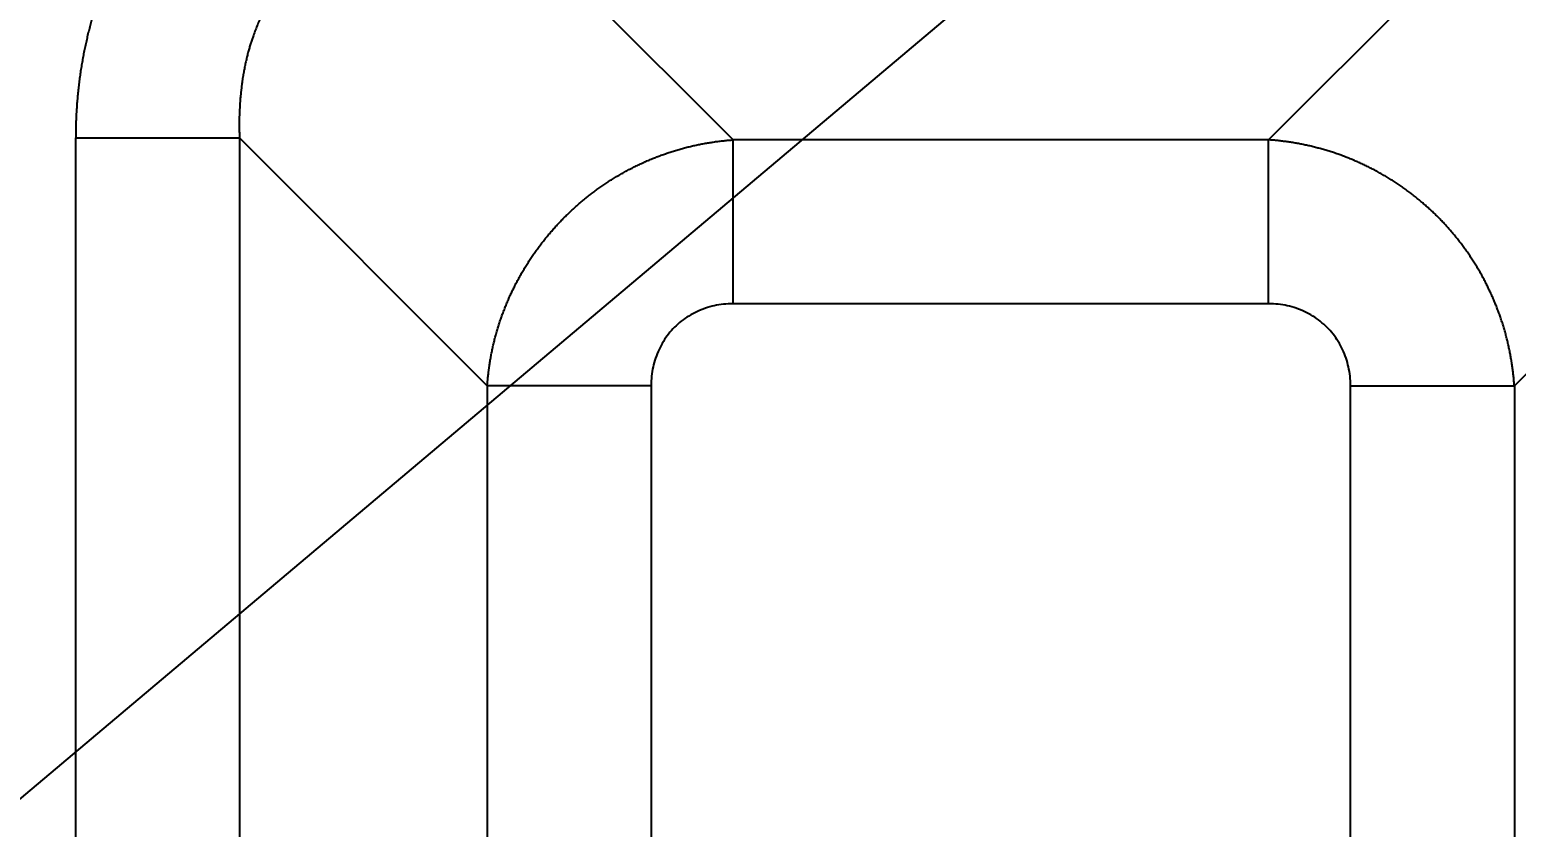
# Model space of a CAD drawing. Header units: millimetres. Extents: x -1286 to 291, y 5350 to 5880.
# Drawn here: x -1082.28 to -1065.04, y 5668.75 to 5678 of the extents above; entities that cross this region are included whole.
import ezdxf

# ---------------------------------------------------------------- set-up
doc = ezdxf.new("R2010")
doc.units = ezdxf.units.MM
doc.layers.add('dim', color=82, linetype='Continuous', lineweight=9)
doc.layers.add('粗实线层', color=7, linetype='Continuous', lineweight=35)
doc.dimstyles.new('ISO-25', dxfattribs={"dimscale": 1.5, "dimtxt": 2.5, "dimasz": 2.5, "dimexe": 1.25, "dimexo": 0.625, "dimtad": 1, "dimtxsty": 'Standard', "dimcen": 2.5, "dimadec": 0, "dimazin": 0, "dimtfac": 1, "dimtmove": 0, "dimatfit": 3, "dimfxl": 0, "dimarcsym": 0})

# ---------------------------------------------------------------- blocks, each defined once
blk = doc.blocks.new('*D39')
at = {"layer": 'Defpoints', "color": 0, "lineweight": 18, "transparency": 16777216}
for p in [(-981.514, 5754.075), (-1136.803, 5623.235)]:
    blk.add_point(p, dxfattribs=at)
at = {"layer": 'dim', "color": 0, "lineweight": -2, "transparency": 16777216}
for p, q in [((-931.597, 5796.133), (-979.219, 5756.008)), ((-1136.803, 5623.235), (-981.514, 5754.075)), ((-1139.097, 5621.302), (-1141.391, 5619.369))]:
    blk.add_line(p, q, dxfattribs=at)
at = {"layer": 'dim', "color": 0, "lineweight": 18, "transparency": 16777216}
for points in [[(-979.542, 5756.391), (-978.897, 5755.626), (-981.514, 5754.075)], [(-1139.419, 5621.684), (-1138.775, 5620.92), (-1136.803, 5623.235)]]:
    blk.add_solid(points, dxfattribs=at)
at = {"layer": 'dim', "color": 0, "lineweight": 18, "transparency": 16777216, "insert": (-942.427, 5790.849), "char_height": 3.75, "attachment_point": 5, "rotation": 40.1161}
blk.add_mtext('∅203,06', dxfattribs=at)

msp = doc.modelspace()

# ---------------------------------------------------------------- linework, layer by layer
at = {"layer": '粗实线层', "lineweight": 25}
for p, q in [((-1074.123, 5676.723), (-1076.996, 5679.596)), ((-1067.912, 5676.723), (-1065.039, 5679.596)), ((-1081.747, 5664.787), (-1081.747, 5676.745)), ((-1079.847, 5676.745), (-1079.847, 5664.787)), ((-1076.974, 5673.872), (-1079.847, 5676.745)), ((-1067.912, 5676.723), (-1074.123, 5676.723)), ((-1065.061, 5673.872), (-1062.188, 5676.745)), ((-1074.123, 5674.822), (-1074.123, 5676.232)), ((-1067.912, 5674.822), (-1074.123, 5674.822)), ((-1076.974, 5673.872), (-1076.974, 5667.66)), ((-1075.073, 5673.872), (-1075.073, 5667.66)), ((-1066.961, 5667.66), (-1066.961, 5673.872)), ((-1065.061, 5673.872), (-1065.061, 5667.66))]:
    msp.add_line(p, q, dxfattribs=at)
for radius in [87.342, 87.216, 86.564]:
    msp.add_circle((-1053.128, 5688.655), radius, dxfattribs=at)
for centre, radius, start, end in [((-1053.128, 5688.655), 86.224, 180.08059, 269.91941), ((-1053.128, 5688.655), 85.581, 180.90297, 269.09703), ((-1053.128, 5688.655), 83.696, 181.96796, 267.77604), ((-1053.128, 5688.655), 82.706, 182.5804, 267.41961), ((-1059.158, 5688.655), 101.531, 191.59189, 353.81047), ((-1059.158, 5688.655), 102.032, 191.56871, 353.81047)]:
    msp.add_arc(centre, radius, start, end, dxfattribs=at)
for points, knots in [([(-1076.996, 5681.496), (-1077.008, 5681.496), (-1077.033, 5681.496), (-1077.069, 5681.496), (-1077.105, 5681.495), (-1077.139, 5681.494), (-1077.173, 5681.493), (-1077.205, 5681.492), (-1077.237, 5681.49), (-1077.268, 5681.489), (-1077.298, 5681.487), (-1077.327, 5681.485), (-1077.356, 5681.484), (-1077.383, 5681.482), (-1077.409, 5681.48), (-1077.435, 5681.478), (-1077.46, 5681.475), (-1077.483, 5681.473), (-1077.506, 5681.471), (-1077.528, 5681.469), (-1077.549, 5681.467), (-1077.598, 5681.462), (-1077.683, 5681.452), (-1077.811, 5681.435), (-1077.961, 5681.41), (-1078.134, 5681.375), (-1078.323, 5681.329), (-1078.518, 5681.273), (-1078.707, 5681.209), (-1078.885, 5681.14), (-1079.054, 5681.066), (-1079.216, 5680.988), (-1079.379, 5680.902), (-1079.541, 5680.807), (-1079.705, 5680.702), (-1079.864, 5680.588), (-1080.015, 5680.47), (-1080.151, 5680.355), (-1080.273, 5680.243), (-1080.363, 5680.156), (-1080.427, 5680.091), (-1080.468, 5680.049), (-1080.508, 5680.006), (-1080.548, 5679.962), (-1080.588, 5679.917), (-1080.627, 5679.872), (-1080.666, 5679.826), (-1080.704, 5679.779), (-1080.742, 5679.732), (-1080.779, 5679.684), (-1080.816, 5679.635), (-1080.853, 5679.586), (-1080.888, 5679.536), (-1080.923, 5679.486), (-1080.958, 5679.434), (-1080.992, 5679.382), (-1081.025, 5679.33), (-1081.058, 5679.277), (-1081.09, 5679.223), (-1081.122, 5679.169), (-1081.153, 5679.114), (-1081.183, 5679.058), (-1081.212, 5679.002), (-1081.241, 5678.945), (-1081.269, 5678.888), (-1081.297, 5678.83), (-1081.323, 5678.772), (-1081.349, 5678.713), (-1081.375, 5678.653), (-1081.399, 5678.593), (-1081.423, 5678.533), (-1081.446, 5678.472), (-1081.468, 5678.41), (-1081.489, 5678.348), (-1081.51, 5678.286), (-1081.53, 5678.223), (-1081.549, 5678.16), (-1081.567, 5678.096), (-1081.584, 5678.032), (-1081.601, 5677.967), (-1081.616, 5677.902), (-1081.631, 5677.836), (-1081.645, 5677.771), (-1081.658, 5677.704), (-1081.67, 5677.638), (-1081.682, 5677.571), (-1081.692, 5677.503), (-1081.702, 5677.436), (-1081.71, 5677.368), (-1081.718, 5677.3), (-1081.725, 5677.231), (-1081.731, 5677.162), (-1081.736, 5677.093), (-1081.74, 5677.024), (-1081.743, 5676.955), (-1081.746, 5676.885), (-1081.747, 5676.815), (-1081.747, 5676.768), (-1081.747, 5676.745)], [0, 0, 0, 0, 0.004956, 0.009794, 0.014513, 0.019115, 0.023598, 0.027963, 0.032209, 0.036337, 0.040347, 0.044238, 0.04801, 0.051664, 0.055199, 0.058615, 0.061912, 0.06509, 0.06815, 0.071091, 0.073913, 0.076616, 0.090894, 0.108111, 0.128274, 0.151386, 0.178814, 0.205869, 0.232556, 0.258875, 0.282249, 0.306185, 0.330682, 0.35574, 0.381361, 0.408568, 0.434066, 0.45785, 0.47992, 0.500277, 0.508121, 0.515994, 0.523895, 0.531825, 0.539783, 0.54777, 0.555785, 0.563828, 0.5719, 0.579999, 0.588127, 0.596282, 0.604464, 0.612674, 0.620911, 0.629175, 0.637466, 0.645785, 0.65413, 0.662503, 0.670903, 0.67933, 0.687785, 0.696266, 0.704775, 0.71331, 0.721872, 0.730461, 0.739075, 0.747715, 0.756381, 0.765071, 0.773787, 0.782528, 0.791294, 0.800087, 0.808905, 0.81775, 0.82662, 0.835517, 0.844441, 0.85339, 0.862365, 0.871366, 0.880393, 0.889445, 0.898522, 0.907623, 0.916749, 0.9259, 0.935076, 0.944277, 0.953502, 0.962753, 0.972028, 0.981328, 0.990652, 1, 1, 1, 1]), ([(-1076.996, 5679.596), (-1077.006, 5679.596), (-1077.025, 5679.597), (-1077.053, 5679.599), (-1077.081, 5679.6), (-1077.11, 5679.601), (-1077.138, 5679.601), (-1077.166, 5679.602), (-1077.194, 5679.602), (-1077.222, 5679.602), (-1077.249, 5679.601), (-1077.277, 5679.601), (-1077.305, 5679.6), (-1077.332, 5679.599), (-1077.359, 5679.598), (-1077.387, 5679.596), (-1077.414, 5679.594), (-1077.441, 5679.592), (-1077.467, 5679.59), (-1077.494, 5679.588), (-1077.521, 5679.585), (-1077.547, 5679.582), (-1077.574, 5679.579), (-1077.6, 5679.576), (-1077.626, 5679.572), (-1077.652, 5679.568), (-1077.678, 5679.565), (-1077.704, 5679.56), (-1077.729, 5679.556), (-1077.755, 5679.551), (-1077.78, 5679.547), (-1077.805, 5679.542), (-1077.83, 5679.536), (-1077.855, 5679.531), (-1077.88, 5679.525), (-1077.904, 5679.519), (-1077.929, 5679.513), (-1077.953, 5679.507), (-1077.977, 5679.501), (-1078.001, 5679.494), (-1078.025, 5679.487), (-1078.049, 5679.48), (-1078.073, 5679.473), (-1078.096, 5679.466), (-1078.12, 5679.458), (-1078.143, 5679.45), (-1078.166, 5679.443), (-1078.268, 5679.406), (-1078.446, 5679.331), (-1078.687, 5679.197), (-1078.909, 5679.039), (-1079.077, 5678.889), (-1079.201, 5678.758), (-1079.288, 5678.655), (-1079.37, 5678.547), (-1079.446, 5678.433), (-1079.516, 5678.315), (-1079.58, 5678.191), (-1079.637, 5678.064), (-1079.676, 5677.963), (-1079.702, 5677.89), (-1079.716, 5677.846), (-1079.73, 5677.801), (-1079.743, 5677.754), (-1079.756, 5677.705), (-1079.768, 5677.654), (-1079.78, 5677.602), (-1079.791, 5677.547), (-1079.801, 5677.492), (-1079.811, 5677.434), (-1079.819, 5677.376), (-1079.826, 5677.319), (-1079.832, 5677.262), (-1079.838, 5677.205), (-1079.842, 5677.148), (-1079.845, 5677.091), (-1079.848, 5677.033), (-1079.85, 5676.976), (-1079.85, 5676.918), (-1079.85, 5676.861), (-1079.849, 5676.803), (-1079.848, 5676.764), (-1079.847, 5676.745)], [0, 0, 0, 0, 0.00626, 0.012495, 0.018706, 0.024892, 0.031053, 0.037189, 0.043301, 0.049389, 0.055453, 0.061492, 0.067507, 0.073499, 0.079467, 0.085411, 0.091332, 0.097229, 0.103103, 0.108953, 0.114781, 0.120586, 0.126368, 0.132127, 0.137864, 0.143578, 0.14927, 0.15494, 0.160587, 0.166213, 0.171817, 0.1774, 0.182961, 0.188501, 0.194019, 0.199516, 0.204993, 0.210449, 0.215884, 0.221299, 0.226693, 0.232067, 0.237422, 0.242756, 0.248071, 0.253366, 0.258642, 0.263899, 0.32425, 0.383567, 0.44213, 0.500231, 0.529241, 0.558364, 0.587637, 0.617098, 0.646783, 0.676729, 0.70697, 0.737541, 0.747176, 0.75715, 0.767464, 0.77812, 0.789122, 0.80047, 0.812166, 0.824212, 0.836609, 0.849359, 0.862462, 0.874881, 0.887316, 0.899768, 0.912237, 0.924722, 0.937225, 0.949746, 0.962283, 0.974838, 0.98741, 1, 1, 1, 1]), ([(-1062.188, 5676.745), (-1062.187, 5676.754), (-1062.186, 5676.772), (-1062.185, 5676.799), (-1062.184, 5676.826), (-1062.183, 5676.853), (-1062.182, 5676.879), (-1062.182, 5676.906), (-1062.182, 5676.933), (-1062.182, 5676.959), (-1062.182, 5676.986), (-1062.183, 5677.012), (-1062.183, 5677.038), (-1062.184, 5677.065), (-1062.185, 5677.091), (-1062.187, 5677.117), (-1062.188, 5677.143), (-1062.19, 5677.169), (-1062.192, 5677.194), (-1062.194, 5677.22), (-1062.196, 5677.246), (-1062.199, 5677.271), (-1062.202, 5677.297), (-1062.205, 5677.322), (-1062.208, 5677.347), (-1062.211, 5677.372), (-1062.215, 5677.397), (-1062.219, 5677.422), (-1062.223, 5677.447), (-1062.227, 5677.472), (-1062.231, 5677.497), (-1062.236, 5677.521), (-1062.241, 5677.545), (-1062.246, 5677.57), (-1062.251, 5677.594), (-1062.256, 5677.618), (-1062.262, 5677.642), (-1062.268, 5677.666), (-1062.274, 5677.69), (-1062.28, 5677.713), (-1062.286, 5677.737), (-1062.293, 5677.76), (-1062.299, 5677.784), (-1062.306, 5677.807), (-1062.313, 5677.83), (-1062.321, 5677.853), (-1062.328, 5677.875), (-1062.336, 5677.898), (-1062.344, 5677.921), (-1062.352, 5677.943), (-1062.36, 5677.966), (-1062.368, 5677.988), (-1062.377, 5678.01), (-1062.386, 5678.032), (-1062.394, 5678.053), (-1062.404, 5678.075), (-1062.413, 5678.097), (-1062.422, 5678.118), (-1062.432, 5678.139), (-1062.442, 5678.161), (-1062.451, 5678.182), (-1062.462, 5678.202), (-1062.472, 5678.223), (-1062.482, 5678.244), (-1062.493, 5678.264), (-1062.504, 5678.285), (-1062.514, 5678.305), (-1062.526, 5678.325), (-1062.537, 5678.345), (-1062.548, 5678.364), (-1062.56, 5678.384), (-1062.571, 5678.403), (-1062.583, 5678.423), (-1062.595, 5678.442), (-1062.607, 5678.461), (-1062.62, 5678.48), (-1062.632, 5678.499), (-1062.645, 5678.517), (-1062.658, 5678.536), (-1062.67, 5678.554), (-1062.684, 5678.572), (-1062.697, 5678.59), (-1062.71, 5678.608), (-1062.724, 5678.626), (-1062.737, 5678.643), (-1062.751, 5678.661), (-1062.765, 5678.678), (-1062.779, 5678.695), (-1062.793, 5678.712), (-1062.807, 5678.728), (-1062.822, 5678.745), (-1062.836, 5678.762), (-1062.851, 5678.778), (-1062.866, 5678.794), (-1062.881, 5678.81), (-1062.896, 5678.826), (-1062.911, 5678.841), (-1062.932, 5678.863), (-1062.959, 5678.889), (-1062.992, 5678.92), (-1063.026, 5678.951), (-1063.061, 5678.981), (-1063.096, 5679.011), (-1063.132, 5679.04), (-1063.169, 5679.068), (-1063.206, 5679.096), (-1063.244, 5679.123), (-1063.282, 5679.15), (-1063.322, 5679.176), (-1063.361, 5679.201), (-1063.402, 5679.225), (-1063.443, 5679.249), (-1063.485, 5679.272), (-1063.527, 5679.295), (-1063.57, 5679.317), (-1063.614, 5679.338), (-1063.658, 5679.358), (-1063.703, 5679.378), (-1063.748, 5679.396), (-1063.794, 5679.415), (-1063.84, 5679.432), (-1063.887, 5679.448), (-1063.935, 5679.464), (-1063.983, 5679.479), (-1064.031, 5679.493), (-1064.08, 5679.506), (-1064.13, 5679.519), (-1064.18, 5679.531), (-1064.231, 5679.541), (-1064.282, 5679.551), (-1064.333, 5679.56), (-1064.385, 5679.569), (-1064.437, 5679.576), (-1064.49, 5679.582), (-1064.543, 5679.588), (-1064.597, 5679.592), (-1064.651, 5679.596), (-1064.705, 5679.599), (-1064.76, 5679.601), (-1064.815, 5679.602), (-1064.871, 5679.602), (-1064.926, 5679.601), (-1064.982, 5679.599), (-1065.02, 5679.597), (-1065.039, 5679.596)], [0, 0, 0, 0, 0.005924, 0.011829, 0.017716, 0.023584, 0.029433, 0.035265, 0.041078, 0.046873, 0.05265, 0.058409, 0.06415, 0.069873, 0.075579, 0.081267, 0.086938, 0.092592, 0.098228, 0.103848, 0.10945, 0.115035, 0.120604, 0.126156, 0.131691, 0.13721, 0.142713, 0.1482, 0.15367, 0.159124, 0.164563, 0.169986, 0.175393, 0.180785, 0.186161, 0.191522, 0.196869, 0.2022, 0.207516, 0.212817, 0.218104, 0.223376, 0.228634, 0.233878, 0.239108, 0.244323, 0.249525, 0.254714, 0.259888, 0.26505, 0.270198, 0.275333, 0.280454, 0.285564, 0.29066, 0.295744, 0.300815, 0.305874, 0.310921, 0.315957, 0.32098, 0.325992, 0.330992, 0.33598, 0.340958, 0.345925, 0.35088, 0.355825, 0.36076, 0.365684, 0.370597, 0.375501, 0.380395, 0.385279, 0.390153, 0.395018, 0.399873, 0.40472, 0.409558, 0.414387, 0.419207, 0.424019, 0.428822, 0.433618, 0.438406, 0.443186, 0.447958, 0.452723, 0.457481, 0.462232, 0.466976, 0.471713, 0.476444, 0.481169, 0.485887, 0.4906, 0.495306, 0.500008, 0.509822, 0.519661, 0.529527, 0.539421, 0.549346, 0.559303, 0.569293, 0.579318, 0.589379, 0.599479, 0.609618, 0.619799, 0.630022, 0.64029, 0.650603, 0.660963, 0.671371, 0.68183, 0.69234, 0.702902, 0.713519, 0.724191, 0.734919, 0.745705, 0.756551, 0.767457, 0.778425, 0.789455, 0.80055, 0.811709, 0.822935, 0.834229, 0.845591, 0.857022, 0.868525, 0.880099, 0.891746, 0.903466, 0.915261, 0.927132, 0.93908, 0.951105, 0.963209, 0.975392, 0.987656, 1, 1, 1, 1]), ([(-1076.974, 5673.872), (-1076.973, 5673.881), (-1076.972, 5673.899), (-1076.97, 5673.926), (-1076.967, 5673.953), (-1076.964, 5673.98), (-1076.961, 5674.007), (-1076.958, 5674.034), (-1076.955, 5674.061), (-1076.951, 5674.088), (-1076.947, 5674.114), (-1076.943, 5674.141), (-1076.939, 5674.168), (-1076.934, 5674.195), (-1076.929, 5674.221), (-1076.924, 5674.248), (-1076.918, 5674.275), (-1076.913, 5674.301), (-1076.907, 5674.328), (-1076.901, 5674.354), (-1076.894, 5674.381), (-1076.888, 5674.407), (-1076.881, 5674.434), (-1076.874, 5674.46), (-1076.867, 5674.486), (-1076.859, 5674.512), (-1076.851, 5674.538), (-1076.843, 5674.564), (-1076.835, 5674.59), (-1076.826, 5674.616), (-1076.818, 5674.642), (-1076.809, 5674.668), (-1076.8, 5674.693), (-1076.79, 5674.719), (-1076.78, 5674.744), (-1076.771, 5674.77), (-1076.76, 5674.795), (-1076.75, 5674.82), (-1076.74, 5674.846), (-1076.729, 5674.871), (-1076.718, 5674.896), (-1076.707, 5674.921), (-1076.695, 5674.945), (-1076.683, 5674.97), (-1076.671, 5674.995), (-1076.659, 5675.019), (-1076.647, 5675.044), (-1076.634, 5675.068), (-1076.622, 5675.092), (-1076.609, 5675.116), (-1076.595, 5675.14), (-1076.582, 5675.164), (-1076.568, 5675.188), (-1076.554, 5675.211), (-1076.54, 5675.235), (-1076.526, 5675.258), (-1076.512, 5675.281), (-1076.497, 5675.304), (-1076.482, 5675.327), (-1076.467, 5675.35), (-1076.452, 5675.373), (-1076.436, 5675.396), (-1076.42, 5675.418), (-1076.405, 5675.44), (-1076.388, 5675.463), (-1076.372, 5675.485), (-1076.356, 5675.506), (-1076.339, 5675.528), (-1076.322, 5675.55), (-1076.305, 5675.571), (-1076.288, 5675.593), (-1076.27, 5675.614), (-1076.253, 5675.635), (-1076.235, 5675.656), (-1076.217, 5675.676), (-1076.199, 5675.697), (-1076.18, 5675.717), (-1076.162, 5675.738), (-1076.143, 5675.758), (-1076.124, 5675.777), (-1076.105, 5675.797), (-1076.086, 5675.817), (-1076.067, 5675.836), (-1076.047, 5675.855), (-1076.027, 5675.874), (-1076.007, 5675.893), (-1075.987, 5675.912), (-1075.967, 5675.93), (-1075.947, 5675.949), (-1075.926, 5675.967), (-1075.906, 5675.985), (-1075.885, 5676.003), (-1075.864, 5676.02), (-1075.843, 5676.038), (-1075.821, 5676.055), (-1075.8, 5676.072), (-1075.778, 5676.089), (-1075.756, 5676.106), (-1075.734, 5676.122), (-1075.712, 5676.138), (-1075.69, 5676.154), (-1075.668, 5676.17), (-1075.645, 5676.186), (-1075.623, 5676.201), (-1075.6, 5676.217), (-1075.577, 5676.232), (-1075.554, 5676.247), (-1075.531, 5676.261), (-1075.508, 5676.276), (-1075.485, 5676.29), (-1075.461, 5676.304), (-1075.437, 5676.318), (-1075.414, 5676.332), (-1075.39, 5676.345), (-1075.366, 5676.358), (-1075.342, 5676.371), (-1075.318, 5676.384), (-1075.294, 5676.396), (-1075.269, 5676.409), (-1075.245, 5676.421), (-1075.22, 5676.433), (-1075.195, 5676.444), (-1075.171, 5676.456), (-1075.146, 5676.467), (-1075.121, 5676.478), (-1075.096, 5676.489), (-1075.071, 5676.5), (-1075.045, 5676.51), (-1075.02, 5676.52), (-1074.995, 5676.53), (-1074.969, 5676.539), (-1074.943, 5676.549), (-1074.918, 5676.558), (-1074.892, 5676.567), (-1074.866, 5676.576), (-1074.84, 5676.584), (-1074.815, 5676.592), (-1074.789, 5676.6), (-1074.762, 5676.608), (-1074.736, 5676.616), (-1074.71, 5676.623), (-1074.684, 5676.63), (-1074.658, 5676.637), (-1074.631, 5676.644), (-1074.605, 5676.65), (-1074.578, 5676.656), (-1074.552, 5676.662), (-1074.525, 5676.668), (-1074.499, 5676.673), (-1074.472, 5676.678), (-1074.445, 5676.683), (-1074.419, 5676.688), (-1074.392, 5676.692), (-1074.365, 5676.696), (-1074.338, 5676.7), (-1074.312, 5676.704), (-1074.285, 5676.707), (-1074.258, 5676.71), (-1074.231, 5676.713), (-1074.204, 5676.716), (-1074.177, 5676.719), (-1074.15, 5676.721), (-1074.132, 5676.722), (-1074.123, 5676.723)], [0, 0, 0, 0, 0.00624, 0.012478, 0.018716, 0.024953, 0.031189, 0.037424, 0.043658, 0.049891, 0.056123, 0.062355, 0.068585, 0.074815, 0.081044, 0.087272, 0.093499, 0.099726, 0.105951, 0.112176, 0.118401, 0.124624, 0.130847, 0.137069, 0.14329, 0.14951, 0.15573, 0.16195, 0.168168, 0.174386, 0.180603, 0.18682, 0.193036, 0.199251, 0.205466, 0.21168, 0.217893, 0.224106, 0.230319, 0.23653, 0.242742, 0.248953, 0.255163, 0.261373, 0.267582, 0.273791, 0.279999, 0.286207, 0.292414, 0.298621, 0.304828, 0.311034, 0.31724, 0.323445, 0.32965, 0.335855, 0.342059, 0.348263, 0.354467, 0.36067, 0.366873, 0.373076, 0.379278, 0.38548, 0.391682, 0.397883, 0.404085, 0.410286, 0.416487, 0.422687, 0.428888, 0.435088, 0.441288, 0.447488, 0.453688, 0.459888, 0.466087, 0.472287, 0.478486, 0.484685, 0.490884, 0.497083, 0.503282, 0.509481, 0.51568, 0.521879, 0.528078, 0.534277, 0.540475, 0.546674, 0.552873, 0.559072, 0.565271, 0.57147, 0.577669, 0.583868, 0.590068, 0.596267, 0.602467, 0.608666, 0.614866, 0.621066, 0.627266, 0.633466, 0.639667, 0.645867, 0.652068, 0.658269, 0.664471, 0.670672, 0.676874, 0.683076, 0.689279, 0.695481, 0.701684, 0.707888, 0.714091, 0.720295, 0.726499, 0.732704, 0.738909, 0.745114, 0.75132, 0.757526, 0.763733, 0.76994, 0.776147, 0.782355, 0.788564, 0.794772, 0.800982, 0.807191, 0.813402, 0.819613, 0.825824, 0.832036, 0.838248, 0.844461, 0.850675, 0.856889, 0.863103, 0.869319, 0.875535, 0.881751, 0.887969, 0.894186, 0.900405, 0.906624, 0.912844, 0.919064, 0.925286, 0.931508, 0.93773, 0.943954, 0.950178, 0.956403, 0.962629, 0.968855, 0.975083, 0.981311, 0.98754, 0.993769, 1, 1, 1, 1]), ([(-1065.061, 5673.872), (-1065.061, 5673.881), (-1065.063, 5673.899), (-1065.065, 5673.925), (-1065.067, 5673.952), (-1065.07, 5673.979), (-1065.073, 5674.006), (-1065.076, 5674.032), (-1065.079, 5674.059), (-1065.083, 5674.086), (-1065.087, 5674.113), (-1065.091, 5674.139), (-1065.095, 5674.166), (-1065.1, 5674.192), (-1065.104, 5674.219), (-1065.109, 5674.246), (-1065.115, 5674.272), (-1065.12, 5674.299), (-1065.126, 5674.325), (-1065.132, 5674.352), (-1065.138, 5674.378), (-1065.145, 5674.404), (-1065.151, 5674.431), (-1065.158, 5674.457), (-1065.165, 5674.483), (-1065.173, 5674.509), (-1065.18, 5674.535), (-1065.188, 5674.561), (-1065.196, 5674.587), (-1065.204, 5674.613), (-1065.213, 5674.639), (-1065.222, 5674.665), (-1065.231, 5674.691), (-1065.24, 5674.716), (-1065.25, 5674.742), (-1065.259, 5674.767), (-1065.269, 5674.793), (-1065.279, 5674.818), (-1065.29, 5674.843), (-1065.3, 5674.869), (-1065.311, 5674.894), (-1065.322, 5674.919), (-1065.334, 5674.944), (-1065.345, 5674.968), (-1065.357, 5674.993), (-1065.369, 5675.018), (-1065.381, 5675.042), (-1065.393, 5675.067), (-1065.406, 5675.091), (-1065.419, 5675.115), (-1065.432, 5675.14), (-1065.445, 5675.164), (-1065.459, 5675.188), (-1065.473, 5675.211), (-1065.487, 5675.235), (-1065.501, 5675.259), (-1065.515, 5675.282), (-1065.53, 5675.305), (-1065.545, 5675.329), (-1065.56, 5675.352), (-1065.575, 5675.375), (-1065.59, 5675.397), (-1065.606, 5675.42), (-1065.622, 5675.443), (-1065.638, 5675.465), (-1065.654, 5675.487), (-1065.671, 5675.509), (-1065.688, 5675.531), (-1065.704, 5675.553), (-1065.722, 5675.575), (-1065.739, 5675.596), (-1065.756, 5675.618), (-1065.774, 5675.639), (-1065.792, 5675.66), (-1065.81, 5675.681), (-1065.828, 5675.702), (-1065.847, 5675.722), (-1065.865, 5675.743), (-1065.884, 5675.763), (-1065.903, 5675.783), (-1065.922, 5675.803), (-1065.942, 5675.823), (-1065.961, 5675.842), (-1065.981, 5675.861), (-1066.001, 5675.881), (-1066.021, 5675.9), (-1066.041, 5675.918), (-1066.062, 5675.937), (-1066.082, 5675.956), (-1066.103, 5675.974), (-1066.124, 5675.992), (-1066.145, 5676.01), (-1066.166, 5676.027), (-1066.187, 5676.045), (-1066.209, 5676.062), (-1066.231, 5676.079), (-1066.252, 5676.096), (-1066.274, 5676.113), (-1066.297, 5676.129), (-1066.319, 5676.146), (-1066.341, 5676.162), (-1066.364, 5676.178), (-1066.386, 5676.193), (-1066.409, 5676.209), (-1066.432, 5676.224), (-1066.455, 5676.239), (-1066.478, 5676.254), (-1066.502, 5676.268), (-1066.525, 5676.283), (-1066.549, 5676.297), (-1066.573, 5676.311), (-1066.596, 5676.325), (-1066.62, 5676.338), (-1066.644, 5676.352), (-1066.668, 5676.365), (-1066.693, 5676.378), (-1066.717, 5676.39), (-1066.741, 5676.403), (-1066.766, 5676.415), (-1066.791, 5676.427), (-1066.815, 5676.439), (-1066.84, 5676.45), (-1066.865, 5676.461), (-1066.89, 5676.472), (-1066.915, 5676.483), (-1066.94, 5676.494), (-1066.966, 5676.504), (-1066.991, 5676.514), (-1067.017, 5676.524), (-1067.042, 5676.534), (-1067.068, 5676.544), (-1067.093, 5676.553), (-1067.119, 5676.562), (-1067.145, 5676.571), (-1067.171, 5676.579), (-1067.197, 5676.587), (-1067.222, 5676.595), (-1067.249, 5676.603), (-1067.275, 5676.611), (-1067.301, 5676.618), (-1067.327, 5676.625), (-1067.353, 5676.632), (-1067.379, 5676.639), (-1067.406, 5676.645), (-1067.432, 5676.652), (-1067.459, 5676.658), (-1067.485, 5676.663), (-1067.512, 5676.669), (-1067.538, 5676.674), (-1067.565, 5676.679), (-1067.591, 5676.684), (-1067.618, 5676.688), (-1067.644, 5676.693), (-1067.671, 5676.697), (-1067.698, 5676.701), (-1067.724, 5676.704), (-1067.751, 5676.707), (-1067.778, 5676.711), (-1067.805, 5676.714), (-1067.831, 5676.716), (-1067.858, 5676.719), (-1067.885, 5676.721), (-1067.903, 5676.722), (-1067.912, 5676.723)], [0, 0, 0, 0, 0.006177, 0.012354, 0.018532, 0.024711, 0.030891, 0.037071, 0.043252, 0.049434, 0.055616, 0.061799, 0.067982, 0.074166, 0.080351, 0.086537, 0.092724, 0.098912, 0.105101, 0.11129, 0.117481, 0.123672, 0.129864, 0.136058, 0.142251, 0.148446, 0.154641, 0.160838, 0.167034, 0.173232, 0.179431, 0.18563, 0.19183, 0.198031, 0.204233, 0.210436, 0.21664, 0.222845, 0.229051, 0.235259, 0.241468, 0.247678, 0.25389, 0.260103, 0.266319, 0.272535, 0.278754, 0.284973, 0.291194, 0.297416, 0.30364, 0.309864, 0.31609, 0.322316, 0.328543, 0.334772, 0.341001, 0.347231, 0.353461, 0.359693, 0.365925, 0.372158, 0.378391, 0.384625, 0.39086, 0.397095, 0.403332, 0.409568, 0.415806, 0.422044, 0.428283, 0.434523, 0.440763, 0.447004, 0.453245, 0.459486, 0.465728, 0.47197, 0.478212, 0.484455, 0.490697, 0.49694, 0.503183, 0.509425, 0.515668, 0.52191, 0.528152, 0.534393, 0.540634, 0.546875, 0.553116, 0.559355, 0.565595, 0.571833, 0.578071, 0.584309, 0.590546, 0.596782, 0.603018, 0.609253, 0.615487, 0.621721, 0.627954, 0.634187, 0.640418, 0.64665, 0.65288, 0.659109, 0.665338, 0.671565, 0.677791, 0.684017, 0.690241, 0.696464, 0.702686, 0.708906, 0.715125, 0.721342, 0.727558, 0.733772, 0.739985, 0.746196, 0.752405, 0.758614, 0.764821, 0.771027, 0.777231, 0.783435, 0.789638, 0.79584, 0.802041, 0.808241, 0.81444, 0.820639, 0.826837, 0.833033, 0.839229, 0.845424, 0.851618, 0.857812, 0.864004, 0.870196, 0.876386, 0.882575, 0.888763, 0.894951, 0.901137, 0.907322, 0.913506, 0.91969, 0.925872, 0.932054, 0.938235, 0.944415, 0.950595, 0.956774, 0.962951, 0.969128, 0.975305, 0.98148, 0.987654, 0.993828, 1, 1, 1, 1]), ([(-1067.912, 5674.822), (-1067.912, 5674.926), (-1067.912, 5675.03), (-1067.912, 5675.235), (-1067.912, 5675.336), (-1067.912, 5675.534), (-1067.912, 5675.63), (-1067.912, 5675.816), (-1067.912, 5675.905), (-1067.912, 5676.074), (-1067.912, 5676.154), (-1067.912, 5676.302), (-1067.912, 5676.371), (-1067.912, 5676.495), (-1067.912, 5676.55), (-1067.912, 5676.647), (-1067.912, 5676.689), (-1067.912, 5676.723)], [0, 0, 0, 0, 0.125, 0.125, 0.25, 0.25, 0.375, 0.375, 0.5, 0.5, 0.625, 0.625, 0.75, 0.75, 0.875, 0.875, 1, 1, 1, 1]), ([(-1075.073, 5673.872), (-1075.177, 5673.872), (-1075.281, 5673.872), (-1075.486, 5673.872), (-1075.587, 5673.872), (-1075.785, 5673.872), (-1075.881, 5673.872), (-1076.067, 5673.872), (-1076.156, 5673.872), (-1076.325, 5673.872), (-1076.405, 5673.872), (-1076.553, 5673.872), (-1076.622, 5673.872), (-1076.746, 5673.872), (-1076.802, 5673.872), (-1076.899, 5673.872), (-1076.94, 5673.872), (-1076.974, 5673.872)], [0, 0, 0, 0, 0.125, 0.125, 0.25, 0.25, 0.375, 0.375, 0.5, 0.5, 0.625, 0.625, 0.75, 0.75, 0.875, 0.875, 1, 1, 1, 1])]:
    msp.add_open_spline(points, degree=3, knots=knots, dxfattribs=at)
for points, weights in [([(-1081.747, 5676.745), (-1080.859, 5676.745), (-1080.136, 5676.745), (-1079.847, 5676.745)], [1.10247137787, 0.965844680293, 0.965842874066, 1.10246595919]), ([(-1074.123, 5676.232), (-1074.123, 5676.458), (-1074.123, 5676.623), (-1074.123, 5676.723)], [1.00625937396, 1.01897007287, 1.0510391614, 1.10246663957]), ([(-1066.961, 5673.872), (-1066.073, 5673.872), (-1065.35, 5673.872), (-1065.061, 5673.872)], [1.10246344043, 0.965844453474, 0.965845519864, 1.1024666396])]:
    msp.add_rational_spline(points, weights, degree=3, dxfattribs=at)
for points in [[(-1074.123, 5674.822), (-1074.198, 5674.822), (-1074.342, 5674.807), (-1074.547, 5674.737), (-1074.728, 5674.626), (-1074.877, 5674.477), (-1074.988, 5674.296), (-1075.058, 5674.091), (-1075.073, 5673.947), (-1075.073, 5673.872)], [(-1066.961, 5673.872), (-1066.961, 5673.947), (-1066.977, 5674.091), (-1067.046, 5674.296), (-1067.158, 5674.476), (-1067.307, 5674.626), (-1067.487, 5674.737), (-1067.692, 5674.807), (-1067.837, 5674.822), (-1067.912, 5674.822)]]:
    msp.add_open_spline(points, degree=3, dxfattribs=at)

# ---------------------------------------------------------------- dimensions: what is measured, and where the dimension line sits
at = {"layer": 'dim', "lineweight": 18}
dim = msp.add_diameter_dim_2p(p1=(-1136.803, 5623.235), p2=(-981.514, 5754.075), dimstyle='ISO-25', override={"dimasz": 2, "dimexe": 0.49975, "dimexo": 0.49975, "dimgap": 0.49975}, dxfattribs=at)
dim.commit()
dim.dimension.update_dxf_attribs({"geometry": '*D39', "text_midpoint": (-940.534, 5788.603), "dimtype": 163})

doc.saveas('drawing.dxf')
